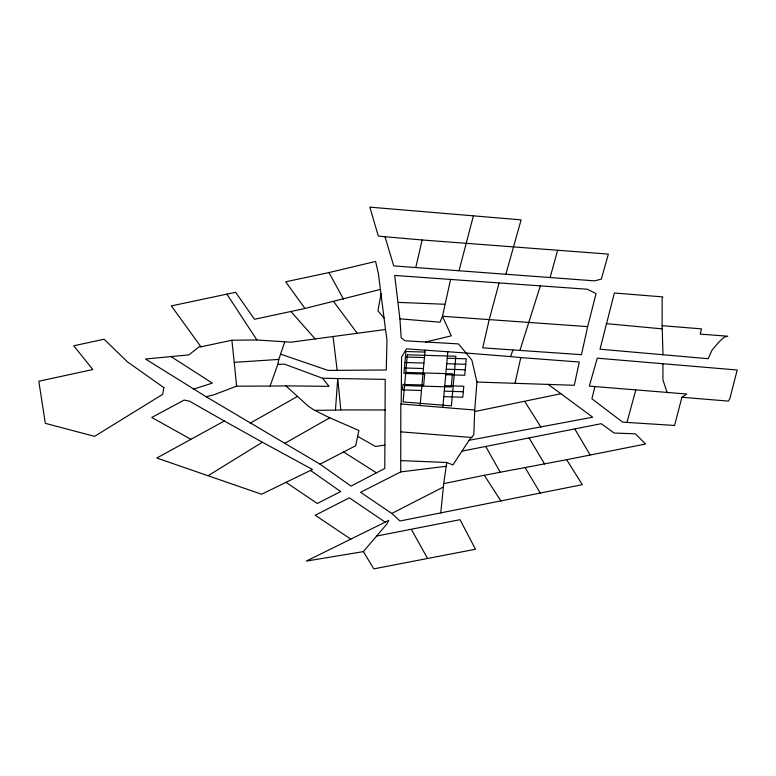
<?xml version="1.0" encoding="UTF-8"?>
<svg xmlns="http://www.w3.org/2000/svg" width="776" height="776" viewBox="0 0 776 776"><rect width="100%" height="100%" fill="white"/><g stroke="black" fill="none" stroke-linecap="round" stroke-linejoin="round"><path stroke-width="1.16" d="M662.132 325.697L662.132 298.353L662.801 296.907L614.379 293.008L600.003 349.2L708.158 358.706L712.145 349.908L718.789 342.187L724.173 337.153L727.781 336.192L700.194 334.126L701.485 328.869L662.132 325.697L662.995 354.787M440.768 512.926L443.707 483.632L484.292 475.271L566.655 459.702L582.301 484.67L399.96 521.006L391.832 513.45L360.559 492.324L400.717 471.905L400.823 403.957L474.708 410.038L476.949 382.044L471.886 360.2L466.075 353.022L406.478 348.851L401.561 357.057L401.211 403.995M206.193 396.769L213.914 394.79L236.612 386.167L270.096 386.07L277.818 364.332L284.491 364.148L322.554 378.261L385.216 379.377L384.78 468.481L351.033 486.106L320.022 464.164L206.193 396.769L145.471 359.007L188.888 354.884L199.325 346.649L200.974 346.824L231.869 340.227L256.875 339.966L290.951 342.206L385.507 329.48L378.436 273.918L375.603 261.444L328.956 272.58L285.675 281.785L304.978 308.47L379.988 289.526M474.708 410.038L473.855 434.686L469.082 440.293L452.912 464.95L446.743 462.486L400.852 460.605M270.096 386.07L285.888 385.876L308.605 406.449L314.697 410.358L335.445 410.126L337.735 378.601L340.829 409.941L385.371 409.961M420.126 405.547L425.093 350.16M442.824 407.41L447.82 351.741M443.707 483.632L446.743 462.486M450.516 279.729L442.495 316.278L440.011 322.215L399.912 318.829L394.693 275.441L587.354 289.244L596.046 293.638L587.655 326.618L581.486 354.671L482.73 347.842L489.161 319.828L499.017 283.182M381.094 293.735L377.922 310.856L384.052 318.005M277.818 364.332L278.788 359.424L284.685 342.09M314.697 410.358L329.742 417.808L358.89 430.467L355.689 445.744L320.022 464.164M515.06 383.014L520.793 357.6L579.313 362.014L574.279 385.284L476.949 382.044M415.82 267.351L422.144 239.978L608.355 254.091L601.303 279.147L594.571 280.854L393.723 265.906L385.003 236.748L378.319 236.069L369.842 207.144L521.113 219.86L505.777 274.529M594.814 386.914L591.904 398.786L622.643 422.154L674.596 425.452L681.891 397.273L686.731 394.014L589.323 386.108L597.258 358.182L737.2 370.006L729.877 398.563L728.422 401.114L681.891 397.273M473.389 215.922L459.043 270.64M626.979 422.386L635.777 390.018M550.135 277.478L557.614 250.376M519.901 350.529L540.329 285.869M399.912 318.829L401.173 337.686L404.888 340.79L458.538 343.913L466.075 353.022L510.54 356.591L512.936 350.054M363.362 551.62L387.156 523.684L388.766 520.386L306.297 561.096L363.362 551.62L373.828 568.856L475.465 549.243L460.013 519.687L376.496 536.08M208.269 475.601L262.395 442.233L312.485 469.48L261.56 494.244L156.8 458.005L224.332 421.009L262.395 442.233M284.569 443.474L329.742 417.808M250.173 423.182L297.441 396.458M391.832 513.45L443.513 486.94M193.699 389.086L212.333 383.121L170.904 356.504M425.51 342.032L451.292 335.843L442.495 316.278L587.655 326.618M474.281 411.649L560.922 393.733L592.709 417.216L469.082 440.293M200.974 346.824L171.341 305.899L235.613 292.29L254.48 319.285L304.978 308.47M462.195 451.079L601.245 423.696L614.107 433.047L635.398 433.813L645.603 444.017L566.655 459.702M384.867 445.094L375.526 446.481L357.571 436.325M400.717 471.905L445.909 466.318M231.869 340.227L234.236 362.363L278.788 359.424M335.445 410.126L340.829 409.941M280.883 354.263L328.073 370.404L386.264 370.006L386.991 339.966L385.507 329.48M285.888 385.876L329.063 386.341L322.554 378.261M424.918 352.081L405.906 351.509L403.947 373.46L424.676 374.08L423.696 385.051L402.957 384.43L402.463 389.921L421.475 390.493M405.421 356.999L424.423 357.571M447.238 358.25L466.24 358.813L464.766 375.274L445.764 374.711M404.926 362.489L423.929 363.052M446.743 363.731L465.745 364.303M404.432 367.97L423.444 368.542M446.248 369.221L465.26 369.793M405.77 372.412L452.427 373.809L451.254 386.972L404.587 385.585M444.774 385.682L463.786 386.254L462.797 397.225L443.794 396.652M444.279 391.172L463.291 391.735M398.35 302.388L444.648 304.25M400.746 431.854L471.886 437.499M385.003 236.748L422.144 239.978M606.221 323.631L662.423 328.888M510.54 356.591L520.793 357.6M190.828 439.264L151.766 417.469L184.145 400.076L189.509 401.182L224.332 421.009M343.574 451.933L376.36 472.788M350.791 539.145L315.231 515.254L349.336 497.833L385.187 522.112M285.84 482.216L317.306 503.498L340.645 491.548L310.545 470.44M547.924 384.236L560.922 393.733M290.922 311.477L315.124 338.879M333.612 301.563L357.406 333.515M226.941 294.182L256.875 339.966M484.292 475.271L500.957 501.053M524.857 401.658L540.872 426.975M529.193 438.13L544.616 464.038M525.071 467.453L540.358 493.226M574.948 429.244L590.1 454.872M485.776 446.54L500.258 472.274M411.348 529.387L427.557 558.439M328.956 272.58L343.545 299.216M667.195 392.704L662.937 379.871L662.937 363.74M333.079 336.842L337.172 370.375M234.236 362.363L236.612 386.167M407.351 354.797L403.122 401.929L451.399 405.897L455.851 356.242L407.351 354.797M163.881 387.631L162.669 394.353L94.575 436.355L45.338 423.347L38.8 381.239L92.819 369.541L73.739 345.776L104.071 339.238L127.487 361.897L163.881 387.631"/></g></svg>
